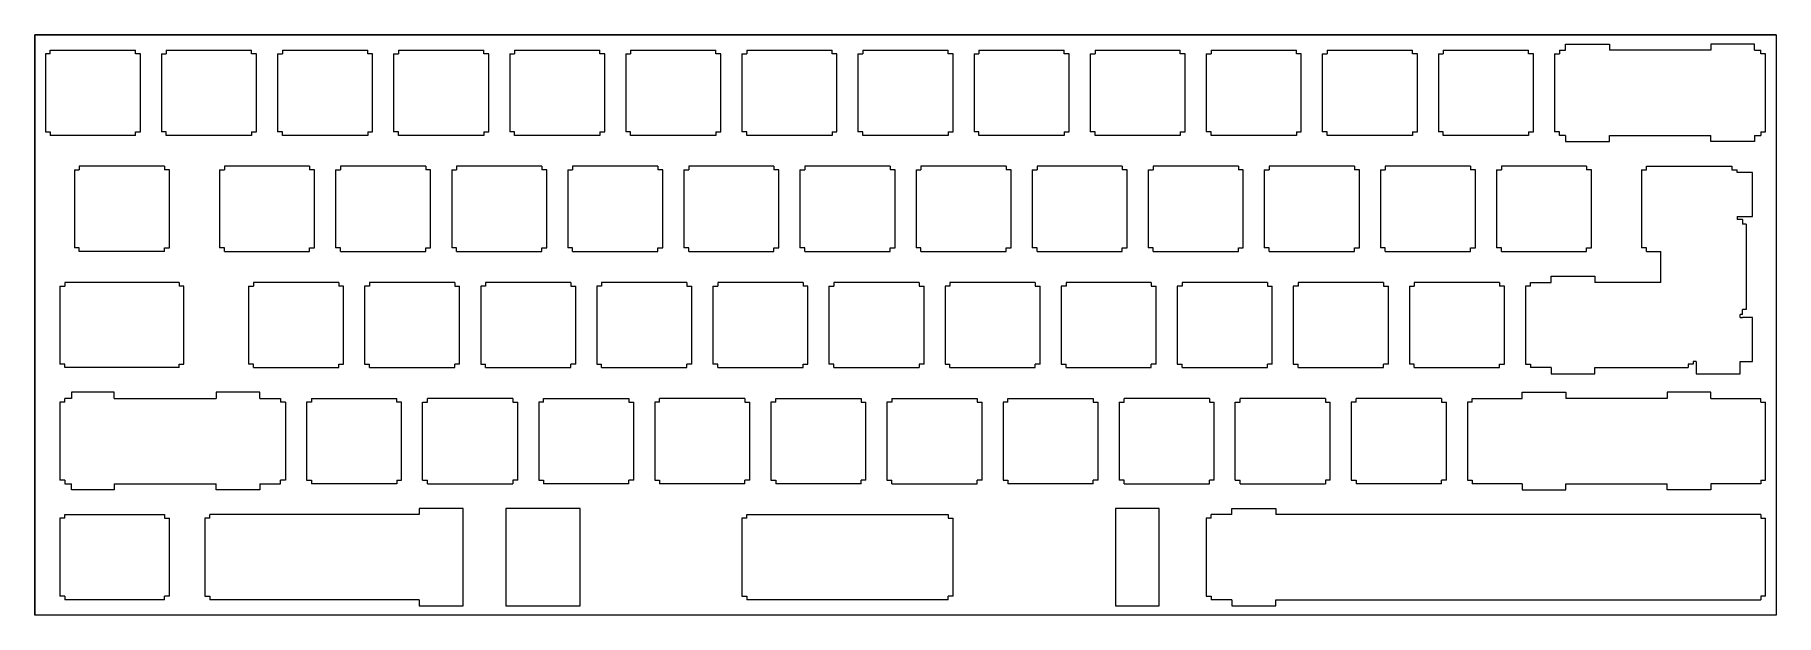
# Model space of a CAD drawing. Header units: inches. Extents: x -93 to 193, y 3 to 98.
import ezdxf

# ---------------------------------------------------------------- set-up
doc = ezdxf.new("R2010")
doc.units = ezdxf.units.IN
doc.header["$MEASUREMENT"] = 0

msp = doc.modelspace()

# ---------------------------------------------------------------- linework, layer by layer
at = {"color": 7, "lineweight": 9, "true_color": 0xffffff}
for points in [[(193.15, 97.9), (-92.6, 97.9)], [(-92.6, 97.9), (-92.6, 2.65)], [(193.15, 2.65), (-92.6, 2.65), (-92.6, 97.9), (193.15, 97.9), (193.15, 2.65)], [(193.15, 97.9), (193.15, 2.65)], [(-90.08, 94.77), (-90.88, 94.77)], [(-90.88, 94.77), (-90.88, 81.97)], [(-90.08, 94.77), (-90.08, 95.37)], [(-90.08, 95.37), (-76.08, 95.37)], [(-76.08, 94.77), (-76.08, 95.37)], [(-75.28, 94.77), (-76.08, 94.77)], [(-75.28, 81.97), (-75.28, 94.77)], [(-71.83, 94.77), (-71.03, 94.77)], [(-71.83, 94.77), (-71.83, 81.97)], [(-71.03, 95.37), (-71.03, 94.77)], [(-71.03, 95.37), (-57.03, 95.37)], [(-57.03, 94.77), (-57.03, 95.37)], [(-56.23, 94.77), (-57.03, 94.77)], [(-56.23, 81.97), (-56.23, 94.77)], [(-52.78, 94.77), (-51.98, 94.77)], [(-52.78, 94.77), (-52.78, 81.97)], [(-51.98, 95.37), (-51.98, 94.77)], [(-51.98, 95.37), (-37.98, 95.37)], [(-37.98, 94.77), (-37.98, 95.37)], [(-37.18, 94.77), (-37.98, 94.77)], [(-37.18, 81.97), (-37.18, 94.77)], [(-33.73, 94.77), (-32.93, 94.77)], [(-33.73, 94.77), (-33.73, 81.97)], [(-32.93, 95.37), (-32.93, 94.77)], [(-32.93, 95.37), (-18.93, 95.37)], [(-18.93, 94.77), (-18.93, 95.37)], [(-18.13, 94.77), (-18.93, 94.77)], [(-18.13, 81.97), (-18.13, 94.77)], [(-14.68, 94.77), (-13.88, 94.77)], [(-14.68, 94.77), (-14.68, 81.97)], [(-13.88, 95.37), (-13.88, 94.77)], [(-13.88, 95.37), (0.12, 95.37)], [(0.12, 94.77), (0.12, 95.37)], [(0.92, 94.77), (0.12, 94.77)], [(0.92, 81.97), (0.92, 94.77)], [(4.37, 94.77), (5.17, 94.77)], [(4.37, 94.77), (4.37, 81.97)], [(5.17, 95.37), (5.17, 94.77)], [(5.17, 95.37), (19.17, 95.37)], [(19.17, 94.77), (19.17, 95.37)], [(19.97, 94.77), (19.17, 94.77)], [(19.97, 81.97), (19.97, 94.77)], [(23.42, 94.77), (24.22, 94.77)], [(23.42, 94.77), (23.42, 81.97)], [(24.22, 95.37), (24.22, 94.77)], [(24.22, 95.37), (38.22, 95.37)], [(38.22, 94.77), (38.22, 95.37)], [(39.02, 94.77), (38.22, 94.77)], [(39.02, 81.97), (39.02, 94.77)], [(42.47, 94.77), (43.27, 94.77)], [(42.47, 94.77), (42.47, 81.97)], [(43.27, 95.37), (43.27, 94.77)], [(43.27, 95.37), (57.27, 95.37)], [(57.27, 94.77), (57.27, 95.37)], [(58.07, 94.77), (57.27, 94.77)], [(58.07, 81.97), (58.07, 94.77)], [(61.52, 94.77), (62.32, 94.77)], [(61.52, 94.77), (61.52, 81.97)], [(62.32, 95.37), (62.32, 94.77)], [(62.32, 95.37), (76.32, 95.37)], [(76.32, 94.77), (76.32, 95.37)], [(77.12, 94.77), (76.32, 94.77)], [(77.12, 81.97), (77.12, 94.77)], [(80.57, 94.77), (81.37, 94.77)], [(80.57, 94.77), (80.57, 81.97)], [(81.37, 95.37), (81.37, 94.77)], [(81.37, 95.37), (95.37, 95.37)], [(95.37, 94.77), (95.37, 95.37)], [(96.17, 94.77), (95.37, 94.77)], [(96.17, 81.97), (96.17, 94.77)], [(99.62, 94.77), (100.42, 94.77)], [(99.62, 94.77), (99.62, 81.97)], [(100.42, 95.37), (100.42, 94.77)], [(100.42, 95.37), (114.42, 95.37)], [(114.42, 94.77), (114.42, 95.37)], [(115.22, 94.77), (114.42, 94.77)], [(115.22, 81.97), (115.22, 94.77)], [(118.67, 94.77), (119.47, 94.77)], [(118.67, 94.77), (118.67, 81.97)], [(119.47, 95.37), (119.47, 94.77)], [(119.47, 95.37), (133.47, 95.37)], [(133.47, 94.77), (133.47, 95.37)], [(134.27, 94.77), (133.47, 94.77)], [(134.27, 81.97), (134.27, 94.77)], [(137.72, 94.77), (138.52, 94.77)], [(137.72, 94.77), (137.72, 81.97)], [(138.52, 95.37), (138.52, 94.77)], [(138.52, 95.37), (152.52, 95.37)], [(152.52, 94.77), (152.52, 95.37)], [(153.32, 94.77), (152.52, 94.77)], [(153.32, 81.97), (153.32, 94.77)], [(156.77, 94.77), (157.57, 94.77)], [(156.77, 94.77), (156.77, 81.97)], [(157.57, 95.37), (157.57, 94.77)], [(157.57, 95.37), (158.59, 95.37)], [(158.59, 95.37), (158.59, 96.37), (165.79, 96.37), (165.79, 95.37)], [(182.4, 95.37), (165.79, 95.37)], [(189.6, 95.37), (189.6, 96.37), (182.4, 96.37), (182.4, 95.37)], [(189.6, 95.37), (190.62, 95.37)], [(190.62, 94.77), (190.62, 95.37)], [(191.42, 94.77), (190.62, 94.77)], [(191.42, 81.97), (191.42, 94.77)], [(-90.88, 81.97), (-90.08, 81.97)], [(-90.08, 81.97), (-90.08, 81.37)], [(-76.08, 81.37), (-90.08, 81.37)], [(-76.08, 81.37), (-76.08, 81.97)], [(-76.08, 81.97), (-75.28, 81.97)], [(-71.03, 81.97), (-71.83, 81.97)], [(-71.03, 81.37), (-71.03, 81.97)], [(-57.03, 81.37), (-71.03, 81.37)], [(-57.03, 81.97), (-57.03, 81.37)], [(-57.03, 81.97), (-56.23, 81.97)], [(-51.98, 81.97), (-52.78, 81.97)], [(-51.98, 81.37), (-51.98, 81.97)], [(-37.98, 81.37), (-51.98, 81.37)], [(-37.98, 81.97), (-37.98, 81.37)], [(-37.98, 81.97), (-37.18, 81.97)], [(-32.93, 81.97), (-33.73, 81.97)], [(-32.93, 81.37), (-32.93, 81.97)], [(-18.93, 81.37), (-32.93, 81.37)], [(-18.93, 81.97), (-18.93, 81.37)], [(-18.93, 81.97), (-18.13, 81.97)], [(-13.88, 81.97), (-14.68, 81.97)], [(-13.88, 81.37), (-13.88, 81.97)], [(0.12, 81.37), (-13.88, 81.37)], [(0.12, 81.97), (0.12, 81.37)], [(0.12, 81.97), (0.92, 81.97)], [(5.17, 81.97), (4.37, 81.97)], [(5.17, 81.37), (5.17, 81.97)], [(19.17, 81.37), (5.17, 81.37)], [(19.17, 81.97), (19.17, 81.37)], [(19.17, 81.97), (19.97, 81.97)], [(24.22, 81.97), (23.42, 81.97)], [(24.22, 81.37), (24.22, 81.97)], [(38.22, 81.37), (24.22, 81.37)], [(38.22, 81.97), (38.22, 81.37)], [(38.22, 81.97), (39.02, 81.97)], [(43.27, 81.97), (42.47, 81.97)], [(43.27, 81.37), (43.27, 81.97)], [(57.27, 81.37), (43.27, 81.37)], [(57.27, 81.97), (57.27, 81.37)], [(57.27, 81.97), (58.07, 81.97)], [(62.32, 81.97), (61.52, 81.97)], [(62.32, 81.37), (62.32, 81.97)], [(76.32, 81.37), (62.32, 81.37)], [(76.32, 81.97), (76.32, 81.37)], [(76.32, 81.97), (77.12, 81.97)], [(81.37, 81.97), (80.57, 81.97)], [(81.37, 81.37), (81.37, 81.97)], [(95.37, 81.37), (81.37, 81.37)], [(95.37, 81.97), (95.37, 81.37)], [(95.37, 81.97), (96.17, 81.97)], [(100.42, 81.97), (99.62, 81.97)], [(100.42, 81.37), (100.42, 81.97)], [(114.42, 81.37), (100.42, 81.37)], [(114.42, 81.97), (114.42, 81.37)], [(114.42, 81.97), (115.22, 81.97)], [(119.47, 81.97), (118.67, 81.97)], [(119.47, 81.37), (119.47, 81.97)], [(133.47, 81.37), (119.47, 81.37)], [(133.47, 81.97), (133.47, 81.37)], [(133.47, 81.97), (134.27, 81.97)], [(138.52, 81.97), (137.72, 81.97)], [(138.52, 81.37), (138.52, 81.97)], [(152.52, 81.37), (138.52, 81.37)], [(152.52, 81.97), (152.52, 81.37)], [(152.52, 81.97), (153.32, 81.97)], [(157.57, 81.97), (156.77, 81.97)], [(157.57, 81.37), (157.57, 81.97)], [(158.59, 81.37), (157.57, 81.37)], [(158.59, 81.37), (158.59, 80.37), (165.79, 80.37), (165.79, 81.37)], [(165.79, 81.37), (182.4, 81.37)], [(189.6, 81.37), (189.6, 80.37), (182.4, 80.37), (182.4, 81.37)], [(189.6, 81.37), (190.62, 81.37)], [(190.62, 81.97), (190.62, 81.37)], [(190.62, 81.97), (191.42, 81.97)], [(-86.12, 75.72), (-85.32, 75.72)], [(-86.12, 75.72), (-86.12, 62.92)], [(-85.32, 76.32), (-85.32, 75.72)], [(-71.32, 76.32), (-85.32, 76.32)], [(-71.32, 76.32), (-71.32, 75.72)], [(-70.52, 75.72), (-71.32, 75.72)], [(-70.52, 62.92), (-70.52, 75.72)], [(-62.3, 75.72), (-61.5, 75.72)], [(-62.3, 75.72), (-62.3, 62.92)], [(-61.5, 76.32), (-61.5, 75.72)], [(-47.51, 76.32), (-61.5, 76.32)], [(-47.51, 76.32), (-47.51, 75.72)], [(-46.7, 75.72), (-47.51, 75.72)], [(-46.7, 62.92), (-46.7, 75.72)], [(-43.25, 75.72), (-42.45, 75.72)], [(-43.25, 75.72), (-43.25, 62.92)], [(-42.45, 76.32), (-42.45, 75.72)], [(-28.46, 76.32), (-42.45, 76.32)], [(-28.46, 76.32), (-28.46, 75.72)], [(-27.65, 75.72), (-28.46, 75.72)], [(-27.65, 62.92), (-27.65, 75.72)], [(-24.2, 75.72), (-23.4, 75.72)], [(-24.2, 75.72), (-24.2, 62.92)], [(-23.4, 76.32), (-23.4, 75.72)], [(-9.41, 76.32), (-23.4, 76.32)], [(-9.41, 76.32), (-9.41, 75.72)], [(-8.6, 75.72), (-9.41, 75.72)], [(-8.6, 62.92), (-8.6, 75.72)], [(-5.15, 75.72), (-4.35, 75.72)], [(-5.15, 75.72), (-5.15, 62.92)], [(-4.35, 76.32), (-4.35, 75.72)], [(9.64, 76.32), (-4.35, 76.32)], [(9.64, 76.32), (9.64, 75.72)], [(10.45, 75.72), (9.64, 75.72)], [(10.45, 62.92), (10.45, 75.72)], [(13.9, 75.72), (14.7, 75.72)], [(13.9, 75.72), (13.9, 62.92)], [(14.7, 76.32), (14.7, 75.72)], [(28.69, 76.32), (14.7, 76.32)], [(28.69, 76.32), (28.69, 75.72)], [(29.5, 75.72), (28.69, 75.72)], [(29.5, 62.92), (29.5, 75.72)], [(32.94, 75.72), (33.75, 75.72)], [(32.94, 75.72), (32.94, 62.92)], [(33.75, 76.32), (33.75, 75.72)], [(47.74, 76.32), (33.75, 76.32)], [(47.74, 76.32), (47.74, 75.72)], [(48.55, 75.72), (47.74, 75.72)], [(48.55, 62.92), (48.55, 75.72)], [(52, 75.72), (52.8, 75.72)], [(52, 75.72), (52, 62.92)], [(52.8, 76.32), (52.8, 75.72)], [(66.79, 76.32), (52.8, 76.32)], [(66.79, 76.32), (66.79, 75.72)], [(67.6, 75.72), (66.79, 75.72)], [(67.6, 62.92), (67.6, 75.72)], [(71.05, 75.72), (71.85, 75.72)], [(71.05, 75.72), (71.05, 62.92)], [(71.85, 76.32), (71.85, 75.72)], [(85.84, 76.32), (71.85, 76.32)], [(85.84, 76.32), (85.84, 75.72)], [(86.65, 75.72), (85.84, 75.72)], [(86.65, 62.92), (86.65, 75.72)], [(90.1, 75.72), (90.9, 75.72)], [(90.1, 75.72), (90.1, 62.92)], [(90.9, 76.32), (90.9, 75.72)], [(104.89, 76.32), (90.9, 76.32)], [(104.89, 76.32), (104.89, 75.72)], [(105.7, 75.72), (104.89, 75.72)], [(105.7, 62.92), (105.7, 75.72)], [(109.15, 75.72), (109.95, 75.72)], [(109.15, 75.72), (109.15, 62.92)], [(109.95, 76.32), (109.95, 75.72)], [(123.94, 76.32), (109.95, 76.32)], [(123.94, 76.32), (123.94, 75.72)], [(124.75, 75.72), (123.94, 75.72)], [(124.75, 62.92), (124.75, 75.72)], [(128.2, 75.72), (129, 75.72)], [(128.2, 75.72), (128.2, 62.92)], [(129, 76.32), (129, 75.72)], [(142.99, 76.32), (129, 76.32)], [(142.99, 76.32), (142.99, 75.72)], [(143.8, 75.72), (142.99, 75.72)], [(143.8, 62.92), (143.8, 75.72)], [(147.25, 75.72), (148.05, 75.72)], [(147.25, 75.72), (147.25, 62.92)], [(148.05, 76.32), (148.05, 75.72)], [(162.04, 76.32), (148.05, 76.32)], [(162.04, 76.32), (162.04, 75.72)], [(162.85, 75.72), (162.04, 75.72)], [(162.85, 62.92), (162.85, 75.72)], [(171.06, 75.72), (171.86, 75.72)], [(171.06, 75.72), (171.06, 62.92)], [(171.86, 75.72), (171.86, 76.32)], [(171.86, 76.32), (185.86, 76.32)], [(185.86, 76.32), (185.86, 75.72)], [(185.86, 75.72), (186.77, 75.72)], [(186.77, 75.3), (186.77, 75.72)], [(186.77, 68.1), (189.28, 68.1), (189.28, 75.3), (186.77, 75.3)], [(186.77, 68.1), (186.77, 67.6)], [(187.64, 67.6), (186.77, 67.6)], [(187.64, 67.6), (187.64, 66.8)], [(188.24, 66.8), (187.64, 66.8)], [(188.24, 66.8), (188.24, 52.8)], [(-85.32, 62.92), (-86.12, 62.92)], [(-85.32, 62.32), (-85.32, 62.92)], [(-71.32, 62.32), (-71.32, 62.92)], [(-71.32, 62.92), (-70.52, 62.92)], [(-61.5, 62.92), (-62.3, 62.92)], [(-61.5, 62.32), (-61.5, 62.92)], [(-47.51, 62.32), (-47.51, 62.92)], [(-47.51, 62.92), (-46.7, 62.92)], [(-42.45, 62.92), (-43.25, 62.92)], [(-42.45, 62.32), (-42.45, 62.92)], [(-28.46, 62.32), (-28.46, 62.92)], [(-28.46, 62.92), (-27.65, 62.92)], [(-23.4, 62.92), (-24.2, 62.92)], [(-23.4, 62.32), (-23.4, 62.92)], [(-9.41, 62.32), (-9.41, 62.92)], [(-9.41, 62.92), (-8.6, 62.92)], [(-4.35, 62.92), (-5.15, 62.92)], [(-4.35, 62.32), (-4.35, 62.92)], [(9.64, 62.32), (9.64, 62.92)], [(9.64, 62.92), (10.45, 62.92)], [(14.7, 62.92), (13.9, 62.92)], [(14.7, 62.32), (14.7, 62.92)], [(28.69, 62.32), (28.69, 62.92)], [(28.69, 62.92), (29.5, 62.92)], [(33.75, 62.92), (32.94, 62.92)], [(33.75, 62.32), (33.75, 62.92)], [(47.74, 62.32), (47.74, 62.92)], [(47.74, 62.92), (48.55, 62.92)], [(52.8, 62.92), (52, 62.92)], [(52.8, 62.32), (52.8, 62.92)], [(66.79, 62.32), (66.79, 62.92)], [(66.79, 62.92), (67.6, 62.92)], [(71.85, 62.92), (71.05, 62.92)], [(71.85, 62.32), (71.85, 62.92)], [(85.84, 62.32), (85.84, 62.92)], [(85.84, 62.92), (86.65, 62.92)], [(90.9, 62.92), (90.1, 62.92)], [(90.9, 62.32), (90.9, 62.92)], [(104.89, 62.32), (104.89, 62.92)], [(104.89, 62.92), (105.7, 62.92)], [(109.95, 62.92), (109.15, 62.92)], [(109.95, 62.32), (109.95, 62.92)], [(123.94, 62.32), (123.94, 62.92)], [(123.94, 62.92), (124.75, 62.92)], [(129, 62.92), (128.2, 62.92)], [(129, 62.32), (129, 62.92)], [(142.99, 62.32), (142.99, 62.92)], [(142.99, 62.92), (143.8, 62.92)], [(148.05, 62.92), (147.25, 62.92)], [(148.05, 62.32), (148.05, 62.92)], [(162.04, 62.32), (162.04, 62.92)], [(162.04, 62.92), (162.85, 62.92)], [(171.86, 62.92), (171.06, 62.92)], [(171.86, 62.32), (171.86, 62.92)], [(-71.32, 62.32), (-85.32, 62.32)], [(-61.5, 62.32), (-47.51, 62.32)], [(-42.45, 62.32), (-28.46, 62.32)], [(-23.4, 62.32), (-9.41, 62.32)], [(-4.35, 62.32), (9.64, 62.32)], [(14.7, 62.32), (28.69, 62.32)], [(33.75, 62.32), (47.74, 62.32)], [(52.8, 62.32), (66.79, 62.32)], [(71.85, 62.32), (85.84, 62.32)], [(90.9, 62.32), (104.89, 62.32)], [(109.95, 62.32), (123.94, 62.32)], [(129, 62.32), (142.99, 62.32)], [(148.05, 62.32), (162.04, 62.32)], [(171.86, 62.32), (174.24, 62.32)], [(174.24, 57.27), (174.24, 62.32)], [(-87.7, 57.27), (-87.7, 56.67)], [(-68.94, 57.27), (-87.7, 57.27)], [(-68.94, 57.27), (-68.94, 56.67)], [(-56.74, 57.27), (-56.74, 56.67)], [(-42.74, 57.27), (-56.74, 57.27)], [(-42.74, 57.27), (-42.74, 56.67)], [(-37.69, 57.27), (-37.69, 56.67)], [(-23.69, 57.27), (-37.69, 57.27)], [(-23.69, 57.27), (-23.69, 56.67)], [(-18.64, 57.27), (-18.64, 56.67)], [(-4.64, 57.27), (-18.64, 57.27)], [(-4.64, 57.27), (-4.64, 56.67)], [(0.41, 57.27), (0.41, 56.67)], [(14.41, 57.27), (0.41, 57.27)], [(14.41, 57.27), (14.41, 56.67)], [(19.46, 57.27), (19.46, 56.67)], [(33.46, 57.27), (19.46, 57.27)], [(33.46, 57.27), (33.46, 56.67)], [(38.51, 57.27), (38.51, 56.67)], [(52.51, 57.27), (38.51, 57.27)], [(52.51, 57.27), (52.51, 56.67)], [(57.56, 57.27), (57.56, 56.67)], [(71.56, 57.27), (57.56, 57.27)], [(71.56, 57.27), (71.56, 56.67)], [(76.61, 57.27), (76.61, 56.67)], [(90.61, 57.27), (76.61, 57.27)], [(90.61, 57.27), (90.61, 56.67)], [(95.66, 57.27), (95.66, 56.67)], [(109.66, 57.27), (95.66, 57.27)], [(109.66, 57.27), (109.66, 56.67)], [(114.71, 57.27), (114.71, 56.67)], [(128.71, 57.27), (114.71, 57.27)], [(128.71, 57.27), (128.71, 56.67)], [(133.76, 57.27), (133.76, 56.67)], [(147.76, 57.27), (133.76, 57.27)], [(147.76, 57.27), (147.76, 56.67)], [(152.81, 57.27), (156.2, 57.27)], [(152.81, 56.67), (152.81, 57.27)], [(156.2, 57.27), (156.2, 58.27), (163.4, 58.27), (163.4, 57.27)], [(174.24, 57.27), (163.4, 57.27)], [(-88.5, 56.67), (-87.7, 56.67)], [(-88.5, 56.67), (-88.5, 43.87)], [(-68.14, 56.67), (-68.94, 56.67)], [(-68.14, 43.87), (-68.14, 56.67)], [(-57.54, 56.67), (-56.74, 56.67)], [(-57.54, 56.67), (-57.54, 43.87)], [(-41.94, 56.67), (-42.74, 56.67)], [(-41.94, 43.87), (-41.94, 56.67)], [(-37.69, 56.67), (-38.49, 56.67)], [(-38.49, 56.67), (-38.49, 43.87)], [(-23.69, 56.67), (-22.89, 56.67)], [(-22.89, 43.87), (-22.89, 56.67)], [(-18.64, 56.67), (-19.44, 56.67)], [(-19.44, 56.67), (-19.44, 43.87)], [(-4.64, 56.67), (-3.84, 56.67)], [(-3.84, 43.87), (-3.84, 56.67)], [(0.41, 56.67), (-0.39, 56.67)], [(-0.39, 56.67), (-0.39, 43.87)], [(14.41, 56.67), (15.21, 56.67)], [(15.21, 43.87), (15.21, 56.67)], [(18.66, 56.67), (19.46, 56.67)], [(18.66, 56.67), (18.66, 43.87)], [(34.26, 56.67), (33.46, 56.67)], [(34.26, 43.87), (34.26, 56.67)], [(37.71, 56.67), (38.51, 56.67)], [(37.71, 56.67), (37.71, 43.87)], [(52.51, 56.67), (53.31, 56.67)], [(53.31, 43.87), (53.31, 56.67)], [(57.56, 56.67), (56.76, 56.67)], [(56.76, 56.67), (56.76, 43.87)], [(71.56, 56.67), (72.36, 56.67)], [(72.36, 43.87), (72.36, 56.67)], [(76.61, 56.67), (75.81, 56.67)], [(75.81, 56.67), (75.81, 43.87)], [(90.61, 56.67), (91.41, 56.67)], [(91.41, 43.87), (91.41, 56.67)], [(95.66, 56.67), (94.86, 56.67)], [(94.86, 56.67), (94.86, 43.87)], [(109.66, 56.67), (110.46, 56.67)], [(110.46, 43.87), (110.46, 56.67)], [(114.71, 56.67), (113.91, 56.67)], [(113.91, 56.67), (113.91, 43.87)], [(128.71, 56.67), (129.51, 56.67)], [(129.51, 43.87), (129.51, 56.67)], [(132.96, 56.67), (133.76, 56.67)], [(132.96, 56.67), (132.96, 43.87)], [(148.56, 56.67), (147.76, 56.67)], [(148.56, 43.87), (148.56, 56.67)], [(152.81, 56.67), (152.01, 56.67)], [(152.01, 56.67), (152.01, 43.87)], [(187.64, 52), (187.21, 52)], [(187.21, 51.5), (187.21, 52)], [(187.21, 44.3), (189.28, 44.3), (189.28, 51.5), (187.64, 51.5)], [(187.21, 51.5), (187.64, 51.5)], [(188.24, 52.8), (187.64, 52.8)], [(187.64, 52), (187.64, 52.8)], [(-87.7, 43.87), (-88.5, 43.87)], [(-87.7, 43.27), (-87.7, 43.87)], [(-68.94, 43.27), (-87.7, 43.27)], [(-68.94, 43.27), (-68.94, 43.87)], [(-68.94, 43.87), (-68.14, 43.87)], [(-56.74, 43.87), (-57.54, 43.87)], [(-56.74, 43.27), (-56.74, 43.87)], [(-56.74, 43.27), (-42.74, 43.27)], [(-42.74, 43.27), (-42.74, 43.87)], [(-42.74, 43.87), (-41.94, 43.87)], [(-38.49, 43.87), (-37.69, 43.87)], [(-37.69, 43.27), (-37.69, 43.87)], [(-37.69, 43.27), (-23.69, 43.27)], [(-23.69, 43.27), (-23.69, 43.87)], [(-22.89, 43.87), (-23.69, 43.87)], [(-19.44, 43.87), (-18.64, 43.87)], [(-18.64, 43.27), (-18.64, 43.87)], [(-18.64, 43.27), (-4.64, 43.27)], [(-4.64, 43.27), (-4.64, 43.87)], [(-3.84, 43.87), (-4.64, 43.87)], [(-0.39, 43.87), (0.41, 43.87)], [(0.41, 43.27), (0.41, 43.87)], [(0.41, 43.27), (14.41, 43.27)], [(14.41, 43.27), (14.41, 43.87)], [(15.21, 43.87), (14.41, 43.87)], [(19.46, 43.87), (18.66, 43.87)], [(19.46, 43.27), (19.46, 43.87)], [(19.46, 43.27), (33.46, 43.27)], [(33.46, 43.27), (33.46, 43.87)], [(33.46, 43.87), (34.26, 43.87)], [(38.51, 43.87), (37.71, 43.87)], [(38.51, 43.27), (38.51, 43.87)], [(38.51, 43.27), (52.51, 43.27)], [(52.51, 43.87), (52.51, 43.27)], [(53.31, 43.87), (52.51, 43.87)], [(56.76, 43.87), (57.56, 43.87)], [(57.56, 43.27), (57.56, 43.87)], [(57.56, 43.27), (71.56, 43.27)], [(71.56, 43.27), (71.56, 43.87)], [(72.36, 43.87), (71.56, 43.87)], [(75.81, 43.87), (76.61, 43.87)], [(76.61, 43.27), (76.61, 43.87)], [(76.61, 43.27), (90.61, 43.27)], [(90.61, 43.27), (90.61, 43.87)], [(91.41, 43.87), (90.61, 43.87)], [(94.86, 43.87), (95.66, 43.87)], [(95.66, 43.27), (95.66, 43.87)], [(95.66, 43.27), (109.66, 43.27)], [(109.66, 43.27), (109.66, 43.87)], [(110.46, 43.87), (109.66, 43.87)], [(113.91, 43.87), (114.71, 43.87)], [(114.71, 43.27), (114.71, 43.87)], [(114.71, 43.27), (128.71, 43.27)], [(128.71, 43.27), (128.71, 43.87)], [(129.51, 43.87), (128.71, 43.87)], [(133.76, 43.87), (132.96, 43.87)], [(133.76, 43.27), (133.76, 43.87)], [(133.76, 43.27), (147.76, 43.27)], [(147.76, 43.27), (147.76, 43.87)], [(147.76, 43.87), (148.56, 43.87)], [(152.01, 43.87), (152.81, 43.87)], [(152.81, 43.87), (152.81, 43.27)], [(156.2, 43.27), (152.81, 43.27)], [(156.2, 43.27), (156.2, 42.27), (163.4, 42.27), (163.4, 43.27)], [(163.4, 43.27), (178.71, 43.27)], [(178.71, 43.87), (178.71, 43.27)], [(179.51, 43.87), (178.71, 43.87)], [(179.51, 44.3), (179.51, 43.87)], [(180.01, 44.3), (179.51, 44.3)], [(180.01, 43.27), (180.01, 42.27), (187.21, 42.27), (187.21, 44.3)], [(180.01, 44.3), (180.01, 43.27)], [(-87.7, 37.62), (-88.5, 37.62)], [(-88.5, 37.62), (-88.5, 24.82)], [(-87.7, 37.62), (-87.7, 38.22)], [(-86.57, 38.22), (-87.7, 38.22)], [(-79.57, 38.22), (-79.57, 39.22), (-86.57, 39.22), (-86.57, 38.22)], [(-79.57, 38.22), (-62.87, 38.22)], [(-55.67, 38.22), (-55.67, 39.22), (-62.87, 39.22), (-62.87, 38.22)], [(-55.67, 38.22), (-52.27, 38.22)], [(-52.27, 38.22), (-52.27, 37.62)], [(-51.47, 37.62), (-52.27, 37.62)], [(-51.47, 37.62), (-51.47, 24.82)], [(-47.22, 37.62), (-48.02, 37.62)], [(-48.02, 37.62), (-48.02, 24.82)], [(-47.22, 38.22), (-47.22, 37.62)], [(-47.22, 38.22), (-33.22, 38.22)], [(-33.22, 37.62), (-33.22, 38.22)], [(-32.42, 37.62), (-33.22, 37.62)], [(-32.42, 24.82), (-32.42, 37.62)], [(-28.97, 37.62), (-28.17, 37.62)], [(-28.97, 24.82), (-28.97, 37.62)], [(-28.17, 37.62), (-28.17, 38.22)], [(-14.17, 38.22), (-28.17, 38.22)], [(-14.17, 38.22), (-14.17, 37.62)], [(-14.17, 37.62), (-13.37, 37.62)], [(-13.37, 24.82), (-13.37, 37.62)], [(-9.12, 37.62), (-9.92, 37.62)], [(-9.92, 37.62), (-9.92, 24.82)], [(-9.12, 37.62), (-9.12, 38.22)], [(-9.12, 38.22), (4.88, 38.22)], [(4.88, 38.22), (4.88, 37.62)], [(4.88, 37.62), (5.68, 37.62)], [(5.68, 24.82), (5.68, 37.62)], [(9.93, 37.62), (9.13, 37.62)], [(9.13, 37.62), (9.13, 24.82)], [(9.93, 37.62), (9.93, 38.22)], [(23.93, 38.22), (9.93, 38.22)], [(23.93, 38.22), (23.93, 37.62)], [(23.93, 37.62), (24.73, 37.62)], [(24.73, 24.82), (24.73, 37.62)], [(28.98, 37.62), (28.18, 37.62)], [(28.18, 37.62), (28.18, 24.82)], [(28.98, 37.62), (28.98, 38.22)], [(28.98, 38.22), (42.98, 38.22)], [(42.98, 38.22), (42.98, 37.62)], [(42.98, 37.62), (43.78, 37.62)], [(43.78, 24.82), (43.78, 37.62)], [(48.03, 37.62), (47.23, 37.62)], [(47.23, 37.62), (47.23, 24.82)], [(48.03, 38.22), (48.03, 37.62)], [(48.03, 38.22), (62.03, 38.22)], [(62.03, 38.22), (62.03, 37.62)], [(62.03, 37.62), (62.83, 37.62)], [(62.83, 24.82), (62.83, 37.62)], [(67.08, 37.62), (66.28, 37.62)], [(66.28, 37.62), (66.28, 24.82)], [(67.08, 37.62), (67.08, 38.22)], [(67.08, 38.22), (81.08, 38.22)], [(81.08, 38.22), (81.08, 37.62)], [(81.08, 37.62), (81.88, 37.62)], [(81.88, 24.82), (81.88, 37.62)], [(85.33, 37.62), (86.13, 37.62)], [(85.33, 37.62), (85.33, 24.82)], [(86.13, 37.62), (86.13, 38.22)], [(100.13, 38.22), (86.13, 38.22)], [(100.13, 38.22), (100.13, 37.62)], [(100.13, 37.62), (100.93, 37.62)], [(100.93, 24.82), (100.93, 37.62)], [(104.38, 37.62), (105.18, 37.62)], [(104.38, 24.82), (104.38, 37.62)], [(105.18, 37.62), (105.18, 38.22)], [(119.18, 38.22), (105.18, 38.22)], [(119.18, 38.22), (119.18, 37.62)], [(119.18, 37.62), (119.98, 37.62)], [(119.98, 24.82), (119.98, 37.62)], [(124.23, 37.62), (123.43, 37.62)], [(123.43, 37.62), (123.43, 24.82)], [(124.23, 37.62), (124.23, 38.22)], [(138.23, 38.22), (124.23, 38.22)], [(138.23, 38.22), (138.23, 37.62)], [(138.23, 37.62), (139.03, 37.62)], [(139.03, 24.82), (139.03, 37.62)], [(143.28, 37.62), (142.48, 37.62)], [(142.48, 37.62), (142.48, 24.82)], [(143.28, 37.62), (143.28, 38.22)], [(143.28, 38.22), (151.45, 38.22)], [(151.45, 38.22), (151.45, 39.22), (158.65, 39.22), (158.65, 38.22)], [(175.25, 38.22), (158.65, 38.22)], [(182.45, 38.22), (182.45, 39.22), (175.25, 39.22), (175.25, 38.22)], [(182.45, 38.22), (190.62, 38.22)], [(190.62, 38.22), (190.62, 38.22)], [(190.62, 37.62), (190.62, 38.22)], [(190.62, 37.62), (191.42, 37.62)], [(191.42, 24.82), (191.42, 37.62)], [(-87.7, 24.82), (-88.5, 24.82)], [(-87.7, 24.82), (-87.7, 24.22)], [(-87.7, 24.22), (-86.57, 24.22)], [(-79.57, 24.22), (-79.57, 23.22), (-86.57, 23.22), (-86.57, 24.22)], [(-79.57, 24.22), (-62.87, 24.22)], [(-55.67, 24.22), (-55.67, 23.22), (-62.87, 23.22), (-62.87, 24.22)], [(-55.67, 24.22), (-52.27, 24.22)], [(-52.27, 24.22), (-52.27, 24.82)], [(-51.47, 24.82), (-52.27, 24.82)], [(-48.02, 24.82), (-47.22, 24.82)], [(-47.22, 24.82), (-47.22, 24.22)], [(-33.22, 24.22), (-47.22, 24.22)], [(-33.22, 24.82), (-33.22, 24.22)], [(-33.22, 24.82), (-32.42, 24.82)], [(-28.97, 24.82), (-28.17, 24.82)], [(-28.17, 24.22), (-28.17, 24.82)], [(-28.17, 24.22), (-14.17, 24.22)], [(-14.17, 24.82), (-14.17, 24.22)], [(-13.37, 24.82), (-14.17, 24.82)], [(-9.92, 24.82), (-9.12, 24.82)], [(-9.12, 24.82), (-9.12, 24.22)], [(4.88, 24.22), (-9.12, 24.22)], [(4.88, 24.22), (4.88, 24.82)], [(5.68, 24.82), (4.88, 24.82)], [(9.13, 24.82), (9.93, 24.82)], [(9.93, 24.82), (9.93, 24.22)], [(23.93, 24.22), (9.93, 24.22)], [(23.93, 24.22), (23.93, 24.82)], [(24.73, 24.82), (23.93, 24.82)], [(28.18, 24.82), (28.98, 24.82)], [(28.98, 24.82), (28.98, 24.22)], [(42.98, 24.22), (28.98, 24.22)], [(42.98, 24.22), (42.98, 24.82)], [(43.78, 24.82), (42.98, 24.82)], [(47.23, 24.82), (48.03, 24.82)], [(48.03, 24.22), (48.03, 24.82)], [(48.03, 24.22), (62.03, 24.22)], [(62.03, 24.22), (62.03, 24.82)], [(62.83, 24.82), (62.03, 24.82)], [(66.28, 24.82), (67.08, 24.82)], [(67.08, 24.82), (67.08, 24.22)], [(81.08, 24.22), (67.08, 24.22)], [(81.08, 24.22), (81.08, 24.82)], [(81.88, 24.82), (81.08, 24.82)], [(86.13, 24.82), (85.33, 24.82)], [(86.13, 24.22), (86.13, 24.82)], [(86.13, 24.22), (100.13, 24.22)], [(100.13, 24.22), (100.13, 24.82)], [(100.93, 24.82), (100.13, 24.82)], [(104.38, 24.82), (105.18, 24.82)], [(105.18, 24.22), (105.18, 24.82)], [(105.18, 24.22), (119.18, 24.22)], [(119.18, 24.82), (119.18, 24.22)], [(119.98, 24.82), (119.18, 24.82)], [(123.43, 24.82), (124.23, 24.82)], [(124.23, 24.82), (124.23, 24.22)], [(138.23, 24.22), (124.23, 24.22)], [(138.23, 24.22), (138.23, 24.82)], [(139.03, 24.82), (138.23, 24.82)], [(142.48, 24.82), (143.28, 24.82)], [(143.28, 24.82), (143.28, 24.22)], [(151.45, 24.22), (143.28, 24.22)], [(151.45, 24.22), (151.45, 23.22), (158.65, 23.22), (158.65, 24.22)], [(158.65, 24.22), (175.25, 24.22)], [(182.45, 24.22), (182.45, 23.22), (175.25, 23.22), (175.25, 24.22)], [(190.62, 24.22), (182.45, 24.22)], [(190.62, 24.82), (190.62, 24.22)], [(190.62, 24.82), (191.42, 24.82)], [(-29.53, 5.17), (-29.53, 4.17), (-22.33, 4.17), (-22.33, 20.17), (-29.53, 20.17), (-29.53, 19.17)], [(-15.3, 20.17), (-15.3, 4.17), (-3.1, 4.17), (-3.1, 20.17), (-15.3, 20.17)], [(84.71, 4.17), (91.91, 4.17), (91.91, 20.17), (84.71, 20.17), (84.71, 4.17)], [(103.82, 19.17), (103.82, 20.17), (111.02, 20.17), (111.02, 19.17)], [(-87.7, 18.57), (-88.5, 18.57)], [(-88.5, 18.57), (-88.5, 5.77)], [(-87.7, 18.57), (-87.7, 19.17)], [(-87.7, 19.17), (-71.32, 19.17)], [(-71.32, 19.17), (-71.32, 18.57)], [(-71.32, 18.57), (-70.52, 18.57)], [(-70.52, 5.77), (-70.52, 18.57)], [(-63.89, 18.57), (-64.69, 18.57)], [(-64.69, 18.57), (-64.69, 5.77)], [(-63.89, 18.57), (-63.89, 19.17)], [(-29.53, 19.17), (-63.89, 19.17)], [(23.42, 18.57), (23.42, 5.77)], [(24.22, 18.57), (23.42, 18.57)], [(24.22, 19.17), (57.27, 19.17)], [(24.22, 18.57), (24.22, 19.17)], [(57.27, 19.17), (57.27, 18.57)], [(57.27, 18.57), (58.07, 18.57)], [(58.07, 5.77), (58.07, 18.57)], [(99.62, 18.57), (99.62, 5.77)], [(100.42, 18.57), (99.62, 18.57)], [(100.42, 18.57), (100.42, 19.17)], [(103.82, 19.17), (100.42, 19.17)], [(190.62, 19.17), (111.02, 19.17)], [(190.62, 19.17), (190.62, 18.57)], [(190.62, 18.57), (191.42, 18.57)], [(191.42, 5.77), (191.42, 18.57)], [(-87.7, 5.77), (-88.5, 5.77)], [(-87.7, 5.77), (-87.7, 5.17)], [(-71.32, 5.17), (-71.32, 5.77)], [(-70.52, 5.77), (-71.32, 5.77)], [(-64.69, 5.77), (-63.89, 5.77)], [(-63.89, 5.77), (-63.89, 5.17)], [(23.42, 5.77), (24.22, 5.77)], [(24.22, 5.77), (24.22, 5.17)], [(57.27, 5.17), (57.27, 5.77)], [(58.07, 5.77), (57.27, 5.77)], [(99.62, 5.77), (100.42, 5.77)], [(100.42, 5.77), (100.42, 5.17)], [(190.62, 5.77), (190.62, 5.17)], [(191.42, 5.77), (190.62, 5.77)], [(-71.32, 5.17), (-87.7, 5.17)], [(-29.53, 5.17), (-63.89, 5.17)], [(57.27, 5.17), (24.22, 5.17)], [(103.82, 5.17), (100.42, 5.17)], [(103.82, 5.17), (103.82, 4.17), (111.02, 4.17), (111.02, 5.17)], [(111.02, 5.17), (190.62, 5.17)], [(193.15, 2.65), (-92.6, 2.65)]]:
    msp.add_lwpolyline(points, dxfattribs=at)

doc.saveas('drawing.dxf')
